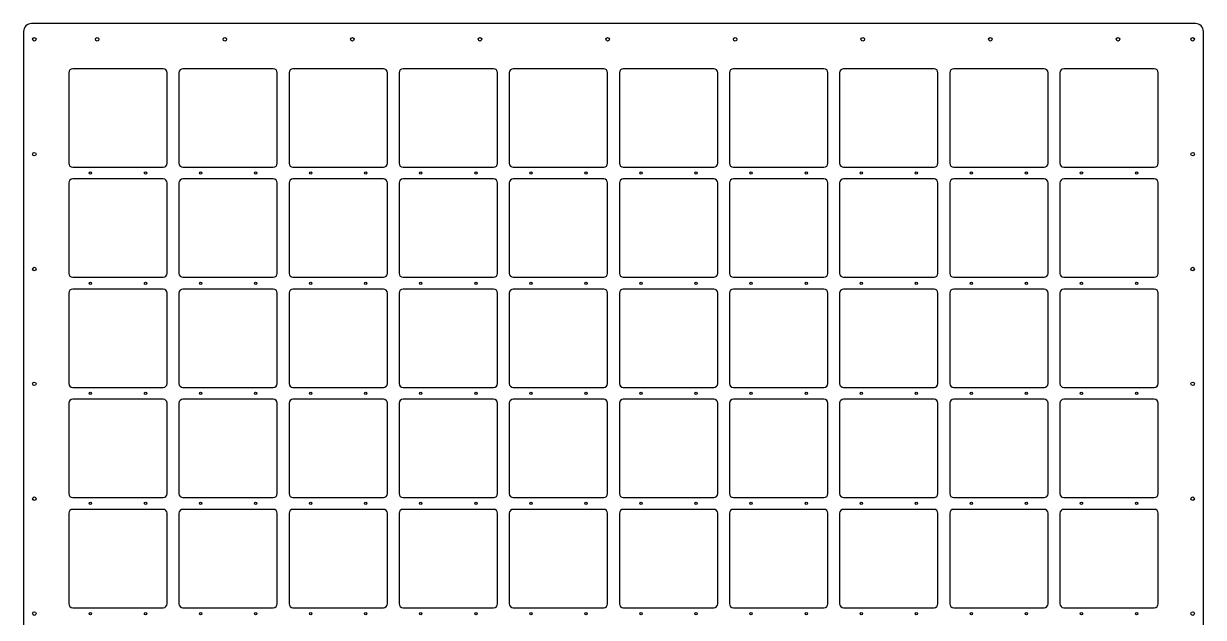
# Model space of a CAD drawing. Header units: millimetres. Extents: x -750 to 750, y -765 to 750.
# Drawn here: x -750 to 750, y -5 to 750 of the extents above; entities that cross this region are included whole.
import ezdxf

# ---------------------------------------------------------------- set-up
doc = ezdxf.new("R2010")
doc.units = ezdxf.units.MM

msp = doc.modelspace()

# ---------------------------------------------------------------- linework, layer by layer
at = {"color": 7, "linetype": 'Continuous', "lineweight": 25}
for p, q in [((740, 750), (-740, 750)), ((-750, 740), (-750, -740)), ((750, -740), (750, 740)), ((-572.5, 692.5), (-687.5, 692.5)), ((-432.5, 692.5), (-547.5, 692.5)), ((-292.5, 692.5), (-407.5, 692.5)), ((-152.5, 692.5), (-267.5, 692.5)), ((-12.5, 692.5), (-127.5, 692.5)), ((127.5, 692.5), (12.5, 692.5)), ((267.5, 692.5), (152.5, 692.5)), ((407.5, 692.5), (292.5, 692.5)), ((547.5, 692.5), (432.5, 692.5)), ((687.5, 692.5), (572.5, 692.5)), ((-692.5, 687.5), (-692.5, 572.5)), ((-567.5, 572.5), (-567.5, 687.5)), ((-552.5, 687.5), (-552.5, 572.5)), ((-427.5, 572.5), (-427.5, 687.5)), ((-412.5, 687.5), (-412.5, 572.5)), ((-287.5, 572.5), (-287.5, 687.5)), ((-272.5, 687.5), (-272.5, 572.5)), ((-147.5, 572.5), (-147.5, 687.5)), ((-132.5, 687.5), (-132.5, 572.5)), ((-7.5, 572.5), (-7.5, 687.5)), ((7.5, 687.5), (7.5, 572.5)), ((132.5, 572.5), (132.5, 687.5)), ((147.5, 687.5), (147.5, 572.5)), ((272.5, 572.5), (272.5, 687.5)), ((287.5, 687.5), (287.5, 572.5)), ((412.5, 572.5), (412.5, 687.5)), ((427.5, 687.5), (427.5, 572.5)), ((552.5, 572.5), (552.5, 687.5)), ((567.5, 687.5), (567.5, 572.5)), ((692.5, 572.5), (692.5, 687.5)), ((-687.5, 567.5), (-572.5, 567.5)), ((-547.5, 567.5), (-432.5, 567.5)), ((-407.5, 567.5), (-292.5, 567.5)), ((-267.5, 567.5), (-152.5, 567.5)), ((-127.5, 567.5), (-12.5, 567.5)), ((12.5, 567.5), (127.5, 567.5)), ((152.5, 567.5), (267.5, 567.5)), ((292.5, 567.5), (407.5, 567.5)), ((432.5, 567.5), (547.5, 567.5)), ((572.5, 567.5), (687.5, 567.5)), ((-692.5, 547.5), (-692.5, 432.5)), ((-572.5, 552.5), (-687.5, 552.5)), ((-567.5, 432.5), (-567.5, 547.5)), ((-552.5, 547.5), (-552.5, 432.5)), ((-432.5, 552.5), (-547.5, 552.5)), ((-427.5, 432.5), (-427.5, 547.5)), ((-412.5, 547.5), (-412.5, 432.5)), ((-292.5, 552.5), (-407.5, 552.5)), ((-287.5, 432.5), (-287.5, 547.5)), ((-272.5, 547.5), (-272.5, 432.5)), ((-152.5, 552.5), (-267.5, 552.5)), ((-147.5, 432.5), (-147.5, 547.5)), ((-132.5, 547.5), (-132.5, 432.5)), ((-12.5, 552.5), (-127.5, 552.5)), ((-7.5, 432.5), (-7.5, 547.5)), ((7.5, 547.5), (7.5, 432.5)), ((127.5, 552.5), (12.5, 552.5)), ((132.5, 432.5), (132.5, 547.5)), ((147.5, 547.5), (147.5, 432.5)), ((267.5, 552.5), (152.5, 552.5)), ((272.5, 432.5), (272.5, 547.5)), ((287.5, 547.5), (287.5, 432.5)), ((407.5, 552.5), (292.5, 552.5)), ((412.5, 432.5), (412.5, 547.5)), ((427.5, 547.5), (427.5, 432.5)), ((547.5, 552.5), (432.5, 552.5)), ((552.5, 432.5), (552.5, 547.5)), ((567.5, 547.5), (567.5, 432.5)), ((687.5, 552.5), (572.5, 552.5)), ((692.5, 432.5), (692.5, 547.5)), ((-687.5, 427.5), (-572.5, 427.5)), ((-547.5, 427.5), (-432.5, 427.5)), ((-407.5, 427.5), (-292.5, 427.5)), ((-267.5, 427.5), (-152.5, 427.5)), ((-127.5, 427.5), (-12.5, 427.5)), ((12.5, 427.5), (127.5, 427.5)), ((152.5, 427.5), (267.5, 427.5)), ((292.5, 427.5), (407.5, 427.5)), ((432.5, 427.5), (547.5, 427.5)), ((572.5, 427.5), (687.5, 427.5)), ((-692.5, 407.5), (-692.5, 292.5)), ((-572.5, 412.5), (-687.5, 412.5)), ((-567.5, 292.5), (-567.5, 407.5)), ((-552.5, 407.5), (-552.5, 292.5)), ((-432.5, 412.5), (-547.5, 412.5)), ((-427.5, 292.5), (-427.5, 407.5)), ((-412.5, 407.5), (-412.5, 292.5)), ((-292.5, 412.5), (-407.5, 412.5)), ((-287.5, 292.5), (-287.5, 407.5)), ((-272.5, 407.5), (-272.5, 292.5)), ((-152.5, 412.5), (-267.5, 412.5)), ((-147.5, 292.5), (-147.5, 407.5)), ((-132.5, 407.5), (-132.5, 292.5)), ((-12.5, 412.5), (-127.5, 412.5)), ((-7.5, 292.5), (-7.5, 407.5)), ((7.5, 407.5), (7.5, 292.5)), ((127.5, 412.5), (12.5, 412.5)), ((132.5, 292.5), (132.5, 407.5)), ((147.5, 407.5), (147.5, 292.5)), ((267.5, 412.5), (152.5, 412.5)), ((272.5, 292.5), (272.5, 407.5)), ((287.5, 407.5), (287.5, 292.5)), ((407.5, 412.5), (292.5, 412.5)), ((412.5, 292.5), (412.5, 407.5)), ((427.5, 407.5), (427.5, 292.5)), ((547.5, 412.5), (432.5, 412.5)), ((552.5, 292.5), (552.5, 407.5)), ((567.5, 407.5), (567.5, 292.5)), ((687.5, 412.5), (572.5, 412.5)), ((692.5, 292.5), (692.5, 407.5)), ((-687.5, 287.5), (-572.5, 287.5)), ((-547.5, 287.5), (-432.5, 287.5)), ((-407.5, 287.5), (-292.5, 287.5)), ((-267.5, 287.5), (-152.5, 287.5)), ((-127.5, 287.5), (-12.5, 287.5)), ((12.5, 287.5), (127.5, 287.5)), ((152.5, 287.5), (267.5, 287.5)), ((292.5, 287.5), (407.5, 287.5)), ((432.5, 287.5), (547.5, 287.5)), ((572.5, 287.5), (687.5, 287.5)), ((-572.5, 272.5), (-687.5, 272.5)), ((-432.5, 272.5), (-547.5, 272.5)), ((-292.5, 272.5), (-407.5, 272.5)), ((-152.5, 272.5), (-267.5, 272.5)), ((-12.5, 272.5), (-127.5, 272.5)), ((127.5, 272.5), (12.5, 272.5)), ((267.5, 272.5), (152.5, 272.5)), ((407.5, 272.5), (292.5, 272.5)), ((547.5, 272.5), (432.5, 272.5)), ((687.5, 272.5), (572.5, 272.5)), ((-692.5, 267.5), (-692.5, 152.5)), ((-567.5, 152.5), (-567.5, 267.5)), ((-552.5, 267.5), (-552.5, 152.5)), ((-427.5, 152.5), (-427.5, 267.5)), ((-412.5, 267.5), (-412.5, 152.5)), ((-287.5, 152.5), (-287.5, 267.5)), ((-272.5, 267.5), (-272.5, 152.5)), ((-147.5, 152.5), (-147.5, 267.5)), ((-132.5, 267.5), (-132.5, 152.5)), ((-7.5, 152.5), (-7.5, 267.5)), ((7.5, 267.5), (7.5, 152.5)), ((132.5, 152.5), (132.5, 267.5)), ((147.5, 267.5), (147.5, 152.5)), ((272.5, 152.5), (272.5, 267.5)), ((287.5, 267.5), (287.5, 152.5)), ((412.5, 152.5), (412.5, 267.5)), ((427.5, 267.5), (427.5, 152.5)), ((552.5, 152.5), (552.5, 267.5)), ((567.5, 267.5), (567.5, 152.5)), ((692.5, 152.5), (692.5, 267.5)), ((-687.5, 147.5), (-572.5, 147.5)), ((-547.5, 147.5), (-432.5, 147.5)), ((-407.5, 147.5), (-292.5, 147.5)), ((-267.5, 147.5), (-152.5, 147.5)), ((-127.5, 147.5), (-12.5, 147.5)), ((12.5, 147.5), (127.5, 147.5)), ((152.5, 147.5), (267.5, 147.5)), ((292.5, 147.5), (407.5, 147.5)), ((432.5, 147.5), (547.5, 147.5)), ((572.5, 147.5), (687.5, 147.5)), ((-692.5, 127.5), (-692.5, 12.5)), ((-572.5, 132.5), (-687.5, 132.5)), ((-567.5, 12.5), (-567.5, 127.5)), ((-552.5, 127.5), (-552.5, 12.5)), ((-432.5, 132.5), (-547.5, 132.5)), ((-427.5, 12.5), (-427.5, 127.5)), ((-412.5, 127.5), (-412.5, 12.5)), ((-292.5, 132.5), (-407.5, 132.5)), ((-287.5, 12.5), (-287.5, 127.5)), ((-272.5, 127.5), (-272.5, 12.5)), ((-152.5, 132.5), (-267.5, 132.5)), ((-147.5, 12.5), (-147.5, 127.5)), ((-132.5, 127.5), (-132.5, 12.5)), ((-12.5, 132.5), (-127.5, 132.5)), ((-7.5, 12.5), (-7.5, 127.5)), ((7.5, 127.5), (7.5, 12.5)), ((127.5, 132.5), (12.5, 132.5)), ((132.5, 12.5), (132.5, 127.5)), ((147.5, 127.5), (147.5, 12.5)), ((267.5, 132.5), (152.5, 132.5)), ((272.5, 12.5), (272.5, 127.5)), ((287.5, 127.5), (287.5, 12.5)), ((407.5, 132.5), (292.5, 132.5)), ((412.5, 12.5), (412.5, 127.5)), ((427.5, 127.5), (427.5, 12.5)), ((547.5, 132.5), (432.5, 132.5)), ((552.5, 12.5), (552.5, 127.5)), ((567.5, 127.5), (567.5, 12.5)), ((687.5, 132.5), (572.5, 132.5)), ((692.5, 12.5), (692.5, 127.5)), ((-687.5, 7.5), (-572.5, 7.5)), ((-547.5, 7.5), (-432.5, 7.5)), ((-407.5, 7.5), (-292.5, 7.5)), ((-267.5, 7.5), (-152.5, 7.5)), ((-127.5, 7.5), (-12.5, 7.5)), ((12.5, 7.5), (127.5, 7.5)), ((152.5, 7.5), (267.5, 7.5)), ((292.5, 7.5), (407.5, 7.5)), ((432.5, 7.5), (547.5, 7.5)), ((572.5, 7.5), (687.5, 7.5))]:
    msp.add_line(p, q, dxfattribs=at)
for centre, radius in [((-736.4, 730), 2.25), ((-656.4, 730), 2.25), ((-494.2, 730), 2.25), ((-332, 730), 2.25), ((-169.7, 730), 2.25), ((-7.5, 730), 2.25), ((154.7, 730), 2.25), ((316.9, 730), 2.25), ((479.1, 730), 2.25), ((641.4, 730), 2.25), ((736.4, 730), 2.25), ((-736.4, 584), 2.25), ((736.4, 584), 2.25), ((-665, 560), 1.5), ((-595, 560), 1.5), ((-525, 560), 1.5), ((-455, 560), 1.5), ((-385, 560), 1.5), ((-315, 560), 1.5), ((-245, 560), 1.5), ((-175, 560), 1.5), ((-105, 560), 1.5), ((-35, 560), 1.5), ((35, 560), 1.5), ((105, 560), 1.5), ((175, 560), 1.5), ((245, 560), 1.5), ((315, 560), 1.5), ((385, 560), 1.5), ((455, 560), 1.5), ((525, 560), 1.5), ((595, 560), 1.5), ((665, 560), 1.5), ((-736.4, 438), 2.25), ((736.4, 438), 2.25), ((-665, 420), 1.5), ((-595, 420), 1.5), ((-525, 420), 1.5), ((-455, 420), 1.5), ((-385, 420), 1.5), ((-315, 420), 1.5), ((-245, 420), 1.5), ((-175, 420), 1.5), ((-105, 420), 1.5), ((-35, 420), 1.5), ((35, 420), 1.5), ((105, 420), 1.5), ((175, 420), 1.5), ((245, 420), 1.5), ((315, 420), 1.5), ((385, 420), 1.5), ((455, 420), 1.5), ((525, 420), 1.5), ((595, 420), 1.5), ((665, 420), 1.5), ((-736.4, 292), 2.25), ((736.4, 292), 2.25), ((-665, 280), 1.5), ((-595, 280), 1.5), ((-525, 280), 1.5), ((-455, 280), 1.5), ((-385, 280), 1.5), ((-315, 280), 1.5), ((-245, 280), 1.5), ((-175, 280), 1.5), ((-105, 280), 1.5), ((-35, 280), 1.5), ((35, 280), 1.5), ((105, 280), 1.5), ((175, 280), 1.5), ((245, 280), 1.5), ((315, 280), 1.5), ((385, 280), 1.5), ((455, 280), 1.5), ((525, 280), 1.5), ((595, 280), 1.5), ((665, 280), 1.5), ((-736.4, 146), 2.25), ((-665, 140), 1.5), ((-595, 140), 1.5), ((-525, 140), 1.5), ((-455, 140), 1.5), ((-385, 140), 1.5), ((-315, 140), 1.5), ((-245, 140), 1.5), ((-175, 140), 1.5), ((-105, 140), 1.5), ((-35, 140), 1.5), ((35, 140), 1.5), ((105, 140), 1.5), ((175, 140), 1.5), ((245, 140), 1.5), ((315, 140), 1.5), ((385, 140), 1.5), ((455, 140), 1.5), ((525, 140), 1.5), ((595, 140), 1.5), ((665, 140), 1.5), ((736.4, 146), 2.25), ((-736.4, 0), 2.25), ((-665, 0), 1.5), ((-595, 0), 1.5), ((-525, 0), 1.5), ((-455, 0), 1.5), ((-385, 0), 1.5), ((-315, 0), 1.5), ((-245, 0), 1.5), ((-175, 0), 1.5), ((-105, 0), 1.5), ((-35, 0), 1.5), ((35, 0), 1.5), ((105, 0), 1.5), ((175, 0), 1.5), ((245, 0), 1.5), ((315, 0), 1.5), ((385, 0), 1.5), ((455, 0), 1.5), ((525, 0), 1.5), ((595, 0), 1.5), ((665, 0), 1.5), ((736.4, 0), 2.25)]:
    msp.add_circle(centre, radius, dxfattribs=at)
for centre, radius, start, end in [((-740, 740), 10, 90, 180), ((740, 740), 10, 0, 90), ((-687.5, 687.5), 5, 90, 180), ((-572.5, 687.5), 5, 0, 90), ((-547.5, 687.5), 5, 90, 180), ((-432.5, 687.5), 5, 0, 90), ((-407.5, 687.5), 5, 90, 180), ((-292.5, 687.5), 5, 0, 90), ((-267.5, 687.5), 5, 90, 180), ((-152.5, 687.5), 5, 0, 90), ((-127.5, 687.5), 5, 90, 180), ((-12.5, 687.5), 5, 0, 90), ((12.5, 687.5), 5, 90, 180), ((127.5, 687.5), 5, 0, 90), ((152.5, 687.5), 5, 90, 180), ((267.5, 687.5), 5, 0, 90), ((292.5, 687.5), 5, 90, 180), ((407.5, 687.5), 5, 0, 90), ((432.5, 687.5), 5, 90, 180), ((547.5, 687.5), 5, 0, 90), ((572.5, 687.5), 5, 90, 180), ((687.5, 687.5), 5, 0, 90), ((-687.5, 572.5), 5, 180, 270), ((-572.5, 572.5), 5, 270, 0), ((-547.5, 572.5), 5, 180, 270), ((-432.5, 572.5), 5, 270, 0), ((-407.5, 572.5), 5, 180, 270), ((-292.5, 572.5), 5, 270, 0), ((-267.5, 572.5), 5, 180, 270), ((-152.5, 572.5), 5, 270, 0), ((-127.5, 572.5), 5, 180, 270), ((-12.5, 572.5), 5, 270, 0), ((12.5, 572.5), 5, 180, 270), ((127.5, 572.5), 5, 270, 0), ((152.5, 572.5), 5, 180, 270), ((267.5, 572.5), 5, 270, 0), ((292.5, 572.5), 5, 180, 270), ((407.5, 572.5), 5, 270, 0), ((432.5, 572.5), 5, 180, 270), ((547.5, 572.5), 5, 270, 0), ((572.5, 572.5), 5, 180, 270), ((687.5, 572.5), 5, 270, 0), ((-687.5, 547.5), 5, 90, 180), ((-572.5, 547.5), 5, 0, 90), ((-547.5, 547.5), 5, 90, 180), ((-432.5, 547.5), 5, 0, 90), ((-407.5, 547.5), 5, 90, 180), ((-292.5, 547.5), 5, 0, 90), ((-267.5, 547.5), 5, 90, 180), ((-152.5, 547.5), 5, 0, 90), ((-127.5, 547.5), 5, 90, 180), ((-12.5, 547.5), 5, 0, 90), ((12.5, 547.5), 5, 90, 180), ((127.5, 547.5), 5, 0, 90), ((152.5, 547.5), 5, 90, 180), ((267.5, 547.5), 5, 0, 90), ((292.5, 547.5), 5, 90, 180), ((407.5, 547.5), 5, 0, 90), ((432.5, 547.5), 5, 90, 180), ((547.5, 547.5), 5, 0, 90), ((572.5, 547.5), 5, 90, 180), ((687.5, 547.5), 5, 0, 90), ((-687.5, 432.5), 5, 180, 270), ((-572.5, 432.5), 5, 270, 0), ((-547.5, 432.5), 5, 180, 270), ((-432.5, 432.5), 5, 270, 0), ((-407.5, 432.5), 5, 180, 270), ((-292.5, 432.5), 5, 270, 0), ((-267.5, 432.5), 5, 180, 270), ((-152.5, 432.5), 5, 270, 0), ((-127.5, 432.5), 5, 180, 270), ((-12.5, 432.5), 5, 270, 0), ((12.5, 432.5), 5, 180, 270), ((127.5, 432.5), 5, 270, 0), ((152.5, 432.5), 5, 180, 270), ((267.5, 432.5), 5, 270, 0), ((292.5, 432.5), 5, 180, 270), ((407.5, 432.5), 5, 270, 0), ((432.5, 432.5), 5, 180, 270), ((547.5, 432.5), 5, 270, 0), ((572.5, 432.5), 5, 180, 270), ((687.5, 432.5), 5, 270, 0), ((-687.5, 407.5), 5, 90, 180), ((-572.5, 407.5), 5, 0, 90), ((-547.5, 407.5), 5, 90, 180), ((-432.5, 407.5), 5, 0, 90), ((-407.5, 407.5), 5, 90, 180), ((-292.5, 407.5), 5, 0, 90), ((-267.5, 407.5), 5, 90, 180), ((-152.5, 407.5), 5, 0, 90), ((-127.5, 407.5), 5, 90, 180), ((-12.5, 407.5), 5, 0, 90), ((12.5, 407.5), 5, 90, 180), ((127.5, 407.5), 5, 0, 90), ((152.5, 407.5), 5, 90, 180), ((267.5, 407.5), 5, 0, 90), ((292.5, 407.5), 5, 90, 180), ((407.5, 407.5), 5, 0, 90), ((432.5, 407.5), 5, 90, 180), ((547.5, 407.5), 5, 0, 90), ((572.5, 407.5), 5, 90, 180), ((687.5, 407.5), 5, 0, 90), ((-687.5, 292.5), 5, 180, 270), ((-572.5, 292.5), 5, 270, 0), ((-547.5, 292.5), 5, 180, 270), ((-432.5, 292.5), 5, 270, 0), ((-407.5, 292.5), 5, 180, 270), ((-292.5, 292.5), 5, 270, 0), ((-267.5, 292.5), 5, 180, 270), ((-152.5, 292.5), 5, 270, 0), ((-127.5, 292.5), 5, 180, 270), ((-12.5, 292.5), 5, 270, 0), ((12.5, 292.5), 5, 180, 270), ((127.5, 292.5), 5, 270, 0), ((152.5, 292.5), 5, 180, 270), ((267.5, 292.5), 5, 270, 0), ((292.5, 292.5), 5, 180, 270), ((407.5, 292.5), 5, 270, 0), ((432.5, 292.5), 5, 180, 270), ((547.5, 292.5), 5, 270, 0), ((572.5, 292.5), 5, 180, 270), ((687.5, 292.5), 5, 270, 0), ((-687.5, 267.5), 5, 90, 180), ((-572.5, 267.5), 5, 0, 90), ((-547.5, 267.5), 5, 90, 180), ((-432.5, 267.5), 5, 0, 90), ((-407.5, 267.5), 5, 90, 180), ((-292.5, 267.5), 5, 0, 90), ((-267.5, 267.5), 5, 90, 180), ((-152.5, 267.5), 5, 0, 90), ((-127.5, 267.5), 5, 90, 180), ((-12.5, 267.5), 5, 0, 90), ((12.5, 267.5), 5, 90, 180), ((127.5, 267.5), 5, 0, 90), ((152.5, 267.5), 5, 90, 180), ((267.5, 267.5), 5, 0, 90), ((292.5, 267.5), 5, 90, 180), ((407.5, 267.5), 5, 0, 90), ((432.5, 267.5), 5, 90, 180), ((547.5, 267.5), 5, 0, 90), ((572.5, 267.5), 5, 90, 180), ((687.5, 267.5), 5, 0, 90), ((-687.5, 152.5), 5, 180, 270), ((-572.5, 152.5), 5, 270, 0), ((-547.5, 152.5), 5, 180, 270), ((-432.5, 152.5), 5, 270, 0), ((-407.5, 152.5), 5, 180, 270), ((-292.5, 152.5), 5, 270, 0), ((-267.5, 152.5), 5, 180, 270), ((-152.5, 152.5), 5, 270, 0), ((-127.5, 152.5), 5, 180, 270), ((-12.5, 152.5), 5, 270, 0), ((12.5, 152.5), 5, 180, 270), ((127.5, 152.5), 5, 270, 0), ((152.5, 152.5), 5, 180, 270), ((267.5, 152.5), 5, 270, 0), ((292.5, 152.5), 5, 180, 270), ((407.5, 152.5), 5, 270, 0), ((432.5, 152.5), 5, 180, 270), ((547.5, 152.5), 5, 270, 0), ((572.5, 152.5), 5, 180, 270), ((687.5, 152.5), 5, 270, 0), ((-687.5, 127.5), 5, 90, 180), ((-572.5, 127.5), 5, 0, 90), ((-547.5, 127.5), 5, 90, 180), ((-432.5, 127.5), 5, 0, 90), ((-407.5, 127.5), 5, 90, 180), ((-292.5, 127.5), 5, 0, 90), ((-267.5, 127.5), 5, 90, 180), ((-152.5, 127.5), 5, 0, 90), ((-127.5, 127.5), 5, 90, 180), ((-12.5, 127.5), 5, 0, 90), ((12.5, 127.5), 5, 90, 180), ((127.5, 127.5), 5, 0, 90), ((152.5, 127.5), 5, 90, 180), ((267.5, 127.5), 5, 0, 90), ((292.5, 127.5), 5, 90, 180), ((407.5, 127.5), 5, 0, 90), ((432.5, 127.5), 5, 90, 180), ((547.5, 127.5), 5, 0, 90), ((572.5, 127.5), 5, 90, 180), ((687.5, 127.5), 5, 0, 90), ((-687.5, 12.5), 5, 180, 270), ((-572.5, 12.5), 5, 270, 0), ((-547.5, 12.5), 5, 180, 270), ((-432.5, 12.5), 5, 270, 0), ((-407.5, 12.5), 5, 180, 270), ((-292.5, 12.5), 5, 270, 0), ((-267.5, 12.5), 5, 180, 270), ((-152.5, 12.5), 5, 270, 0), ((-127.5, 12.5), 5, 180, 270), ((-12.5, 12.5), 5, 270, 0), ((12.5, 12.5), 5, 180, 270), ((127.5, 12.5), 5, 270, 0), ((152.5, 12.5), 5, 180, 270), ((267.5, 12.5), 5, 270, 0), ((292.5, 12.5), 5, 180, 270), ((407.5, 12.5), 5, 270, 0), ((432.5, 12.5), 5, 180, 270), ((547.5, 12.5), 5, 270, 0), ((572.5, 12.5), 5, 180, 270), ((687.5, 12.5), 5, 270, 0)]:
    msp.add_arc(centre, radius, start, end, dxfattribs=at)

doc.saveas('drawing.dxf')
